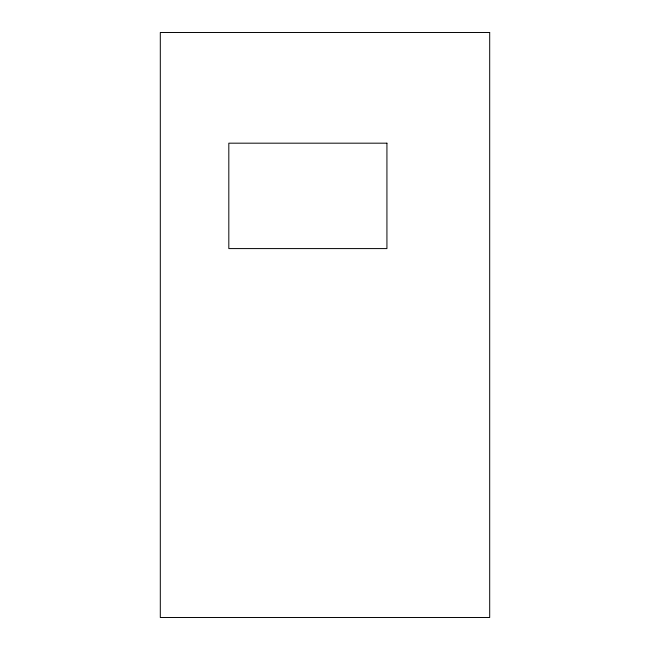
<?xml version="1.0" encoding="UTF-8"?>
<svg xmlns="http://www.w3.org/2000/svg" width="650" height="650" viewBox="0 0 650 650"><rect width="100%" height="100%" fill="white"/><g stroke="black" fill="none" stroke-linecap="round" stroke-linejoin="round"><path stroke-width="0.97" d="M489.694 32.5L160.306 32.5L160.306 617.5L489.694 617.5L489.694 32.5M386.929 143.179L228.816 143.179L228.816 248.584L386.929 248.584L386.929 143.179"/></g></svg>
